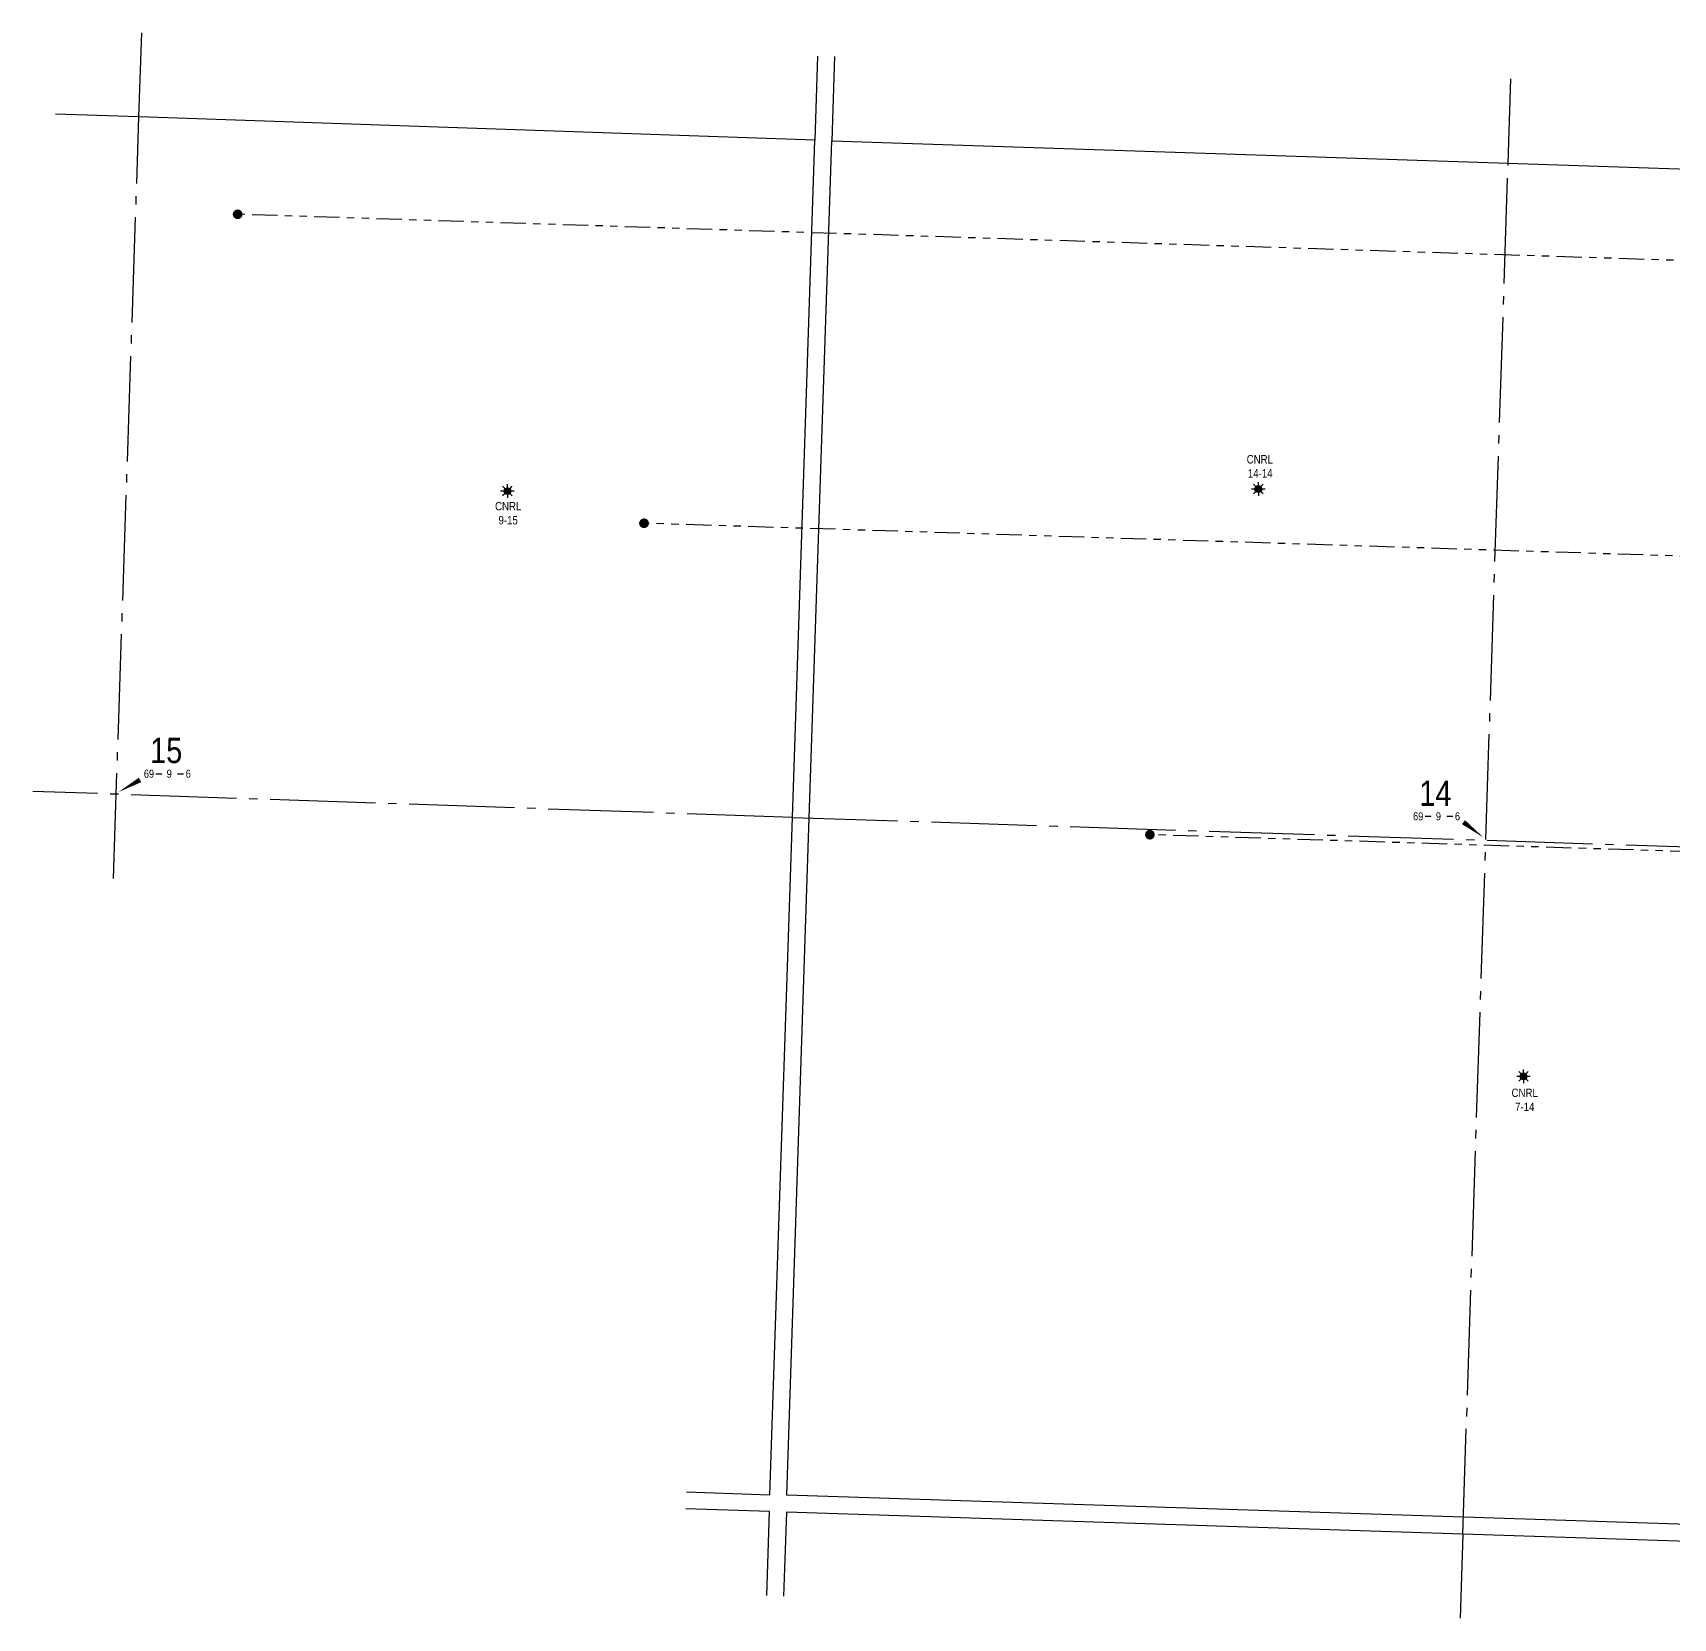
# Model space of a CAD drawing. Extents: x 353684 to 362846, y 6089656 to 6096169.
# Drawn here: x 353684 to 355631, y 6093343 to 6095224 of the extents above; entities that cross this region are included whole.
import ezdxf
from ezdxf.enums import TextEntityAlignment as Align

# ---------------------------------------------------------------- set-up
doc = ezdxf.new("R2010")
doc.units = 0
doc.header["$LTSCALE"] = 5
doc.linetypes.add('foc-DRILLPATH', pattern=[14.75, 6, -1.75, 1.75, -1.75, 1.75, -1.75])
doc.linetypes.add('foc-QUARTERLINE', pattern=[33, 25, -3, 2, -3])
for name, color, linetype in [('10', 1, 'Continuous'), ('9', 3, 'Continuous'), ('ABADATA-DRILL-T', 8, 'Continuous'), ('L-MON', 1, 'Continuous'), ('L-QSEC', 8, 'foc-QUARTERLINE'), ('L-SEC', 7, 'Continuous'), ('L-SECLBL', 7, 'Continuous'), ('P-PDRILLPATH', 12, 'foc-DRILLPATH')]:
    doc.layers.add(name, color=color, linetype=linetype)
doc.styles.add('80L', font='ARIALN.TTF', dxfattribs={"height": 10})
doc.styles.add('SIMPLEX', font='ARIALN.TTF')

# ---------------------------------------------------------------- blocks, each defined once
blk = doc.blocks.new('plbh')
at = {"layer": 'L-MON'}
h = blk.add_hatch(color=255, dxfattribs=at)
h.dxf.hatch_style = 1
edge = h.paths.add_edge_path()
edge.add_arc((0, 0), 1.16, 0, 360)
h = blk.add_hatch(color=256, dxfattribs=at)
h.dxf.hatch_style = 1
h.paths.add_polyline_path([(-0.96, 0, 1), (0.96, 0, 1)])
h.paths.add_polyline_path([(0.91, 0, -1), (-0.91, 0, -1)], flags=16)
h.paths.add_polyline_path([(0.45, 0, -1), (-0.45, 0, -1)], flags=0)
h = blk.add_hatch(color=256, dxfattribs=at)
h.dxf.hatch_style = 1
h.paths.add_polyline_path([(-0.45, 0, 1), (0.45, 0, 1)])
h.paths.add_polyline_path([(0.4, 0, -1), (-0.4, 0, -1)], flags=16)
at = {"layer": 'L-MON', "color": 240}
for radius in [0.96, 0.91, 0.45, 0.4]:
    blk.add_circle((0, 0), radius, dxfattribs=at)
blk = doc.blocks.new('GAS')
h = blk.add_hatch(color=255)
h.dxf.hatch_style = 1
edge = h.paths.add_edge_path()
edge.add_arc((0, 0), 0.9, 0, 360)
for p, q in [((-0.81, 0), (-1.62, 0)), ((-0.57, 0.57), (-1.14, 1.14)), ((0, 0.81), (0, 1.62)), ((0.57, 0.57), (1.14, 1.14)), ((1.62, 0), (0.81, 0)), ((-0.57, -0.57), (-1.14, -1.14)), ((0, -0.81), (0, -1.62)), ((1.14, -1.14), (0.57, -0.57))]:
    blk.add_line(p, q)
blk.add_circle((0, 0), 0.8)
blk = doc.blocks.new('L-SECLBL')
at = {"layer": '9', "color": 7}
for p, q in [((-5.1, -27.8), (-12.3, -27.8)), ((20.7, -27.8), (13.5, -27.8))]:
    blk.add_line(p, q, dxfattribs=at)
at = {"layer": '10', "color": 2, "style": 'SIMPLEX'}
blk.add_attdef('SEC', text='', height=30, dxfattribs=at).set_placement((0, 0), align=Align.MIDDLE)
at = {"layer": '10', "color": 5, "style": '80L'}
blk.add_attdef('TWP', text='', height=9.5, dxfattribs=at).set_placement((-14.4, -27.4), align=Align.MIDDLE_RIGHT)
blk.add_attdef('RGE', text='', height=9.5, dxfattribs=at).set_placement((3.6, -27.4), align=Align.MIDDLE_CENTER)
blk.add_attdef('MER', text='', height=9.5, dxfattribs=at).set_placement((23.2, -27.4), align=Align.MIDDLE_LEFT)

msp = doc.modelspace()

# ---------------------------------------------------------------- linework, layer by layer
at = {"layer": 'L-QSEC'}
for p, q in [((353810.284, 6095124.348), (353813.538, 6095224.199)), ((355435.026, 6095069.484), (355438.268, 6095169.506)), ((353779.954, 6094220.776), (353810.284, 6095124.348)), ((355381.281, 6093442.513), (355435.026, 6095069.484)), ((354585.65, 6094293.193), (353684.308, 6094324.068)), ((354585.65, 6094293.193), (356211.2, 6094239.62)), ((355381.281, 6093442.513), (355378.069, 6093342.915))]:
    msp.add_line(p, q, dxfattribs=at)
at = {"layer": 'L-SEC'}
for p, q in [((354615.577, 6095196.622), (354612.351, 6095096.772)), ((354635.683, 6095195.958), (354632.457, 6095096.104)), ((353810.284, 6095124.348), (353711.406, 6095127.747)), ((354612.351, 6095096.772), (353810.284, 6095124.348)), ((354585.65, 6094293.193), (354612.351, 6095096.772)), ((354605.757, 6094292.53), (354632.457, 6095096.104)), ((354632.457, 6095096.104), (355435.026, 6095069.484)), ((355435.026, 6095069.484), (356237.593, 6095042.851)), ((354559.063, 6093489.462), (354585.65, 6094293.193)), ((354579.169, 6093488.806), (354605.757, 6094292.53)), ((354459.977, 6093492.848), (354559.063, 6093489.462)), ((355381.946, 6093462.619), (354579.169, 6093488.806)), ((354558.398, 6093469.354), (354459.312, 6093472.741)), ((354555.2, 6093369.777), (354558.398, 6093469.354)), ((354578.504, 6093468.698), (354575.307, 6093369.121)), ((355381.281, 6093442.513), (354578.504, 6093468.698)), ((356184.808, 6093436.39), (355381.946, 6093462.619)), ((356184.147, 6093416.283), (355381.281, 6093442.513))]:
    msp.add_line(p, q, dxfattribs=at)
at = {"layer": 'L-SECLBL', "flags": 128}
for points in [[(353786.005, 6094323.285, 0, 5.998, 0), (353811.593, 6094337.639, 0, 0, 0)], [(355405.786, 6094269.262, 0, 5.998, 0), (355382.034, 6094287.55, 0, 0, 0)]]:
    msp.add_lwpolyline(points, format="xyseb", dxfattribs=at)
at = {"layer": 'P-PDRILLPATH', "flags": 128}
for points in [[(357947.277, 6094348.088), (357751.077, 6094886.283), (353927.421, 6095008.846)], [(357957.281, 6094347.752), (357740.055, 6094536.547), (354409.638, 6094642.225)], [(357967.262, 6094347.446), (357729.033, 6094186.812), (355009.911, 6094272.635)]]:
    msp.add_lwpolyline(points, dxfattribs=at)

# ---------------------------------------------------------------- block references
at = {"layer": 'ABADATA-DRILL-T', "xscale": 4.99867584999998, "yscale": 4.99867584999998, "zscale": 4.99867584999998}
for p in [(354247.568, 6094680.339), (355138.631, 6094682.809), (355453.255, 6093985.848)]:
    msp.add_blockref('GAS', p, dxfattribs=at)
at = {"layer": 'L-MON', "xscale": 4.998703049999992, "yscale": 4.998703049999992, "zscale": 4.998703049999992}
for p in [(353927.421, 6095008.846), (354409.638, 6094642.225), (355009.911, 6094272.635)]:
    msp.add_blockref('plbh', p, dxfattribs=at)
at = {"layer": 'L-SECLBL', "xscale": 0.9997379999999947, "yscale": 0.9997379999999947, "zscale": 0.9997379999999947}
for p, values in [((353842.569, 6094372.415), {'SEC': '15', 'TWP': '69', 'RGE': '9', 'MER': '6'}), ((355348.73, 6094321.887), {'SEC': '14', 'TWP': '69', 'RGE': '9', 'MER': '6'})]:
    msp.add_blockref('L-SECLBL', p, dxfattribs=at).add_auto_attribs(values)

# ---------------------------------------------------------------- texts
at = {"layer": 'ABADATA-DRILL-T', "char_height": 9.99735, "attachment_point": 1, "style": '80L'}
for s, insert in [('\\pi7.3391;CNRL\\P\\pi8.686;14-14', (355117.471, 6094723.091)), ('\\pi7.3391;CNRL\\P\\pi11.441;9-15', (354225.509, 6094667.527)), ('\\pi7.3391;CNRL\\P\\pi11.519;7-14', (355431.765, 6093971.34))]:
    msp.add_mtext_dynamic_manual_height_columns(s, width=44.86808, gutter_width=150, heights=[0], dxfattribs=dict(at, insert=insert))

doc.saveas('drawing.dxf')
